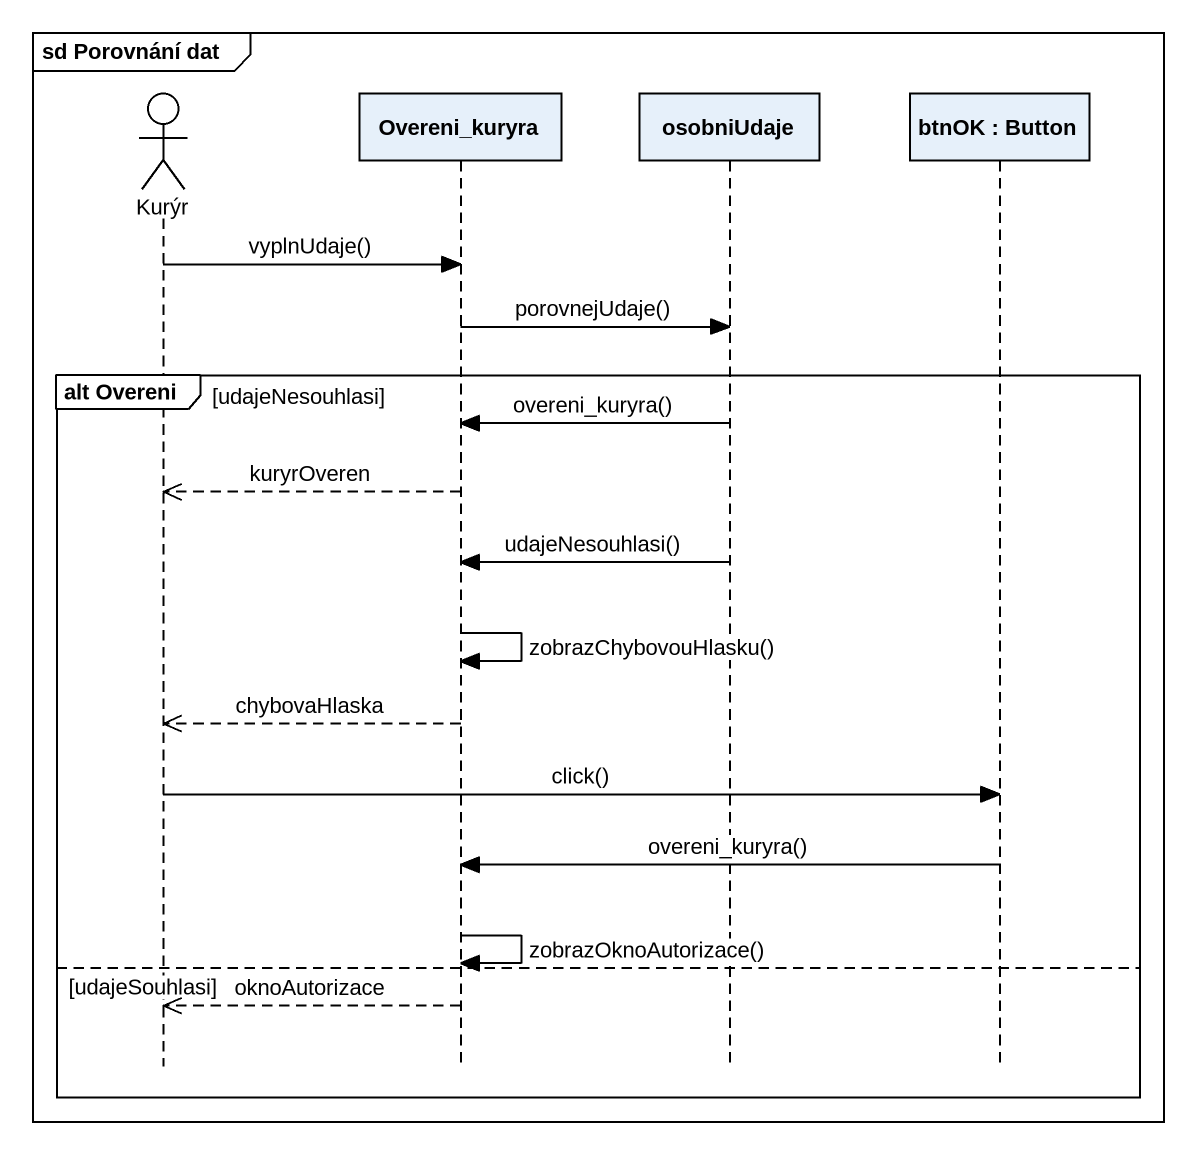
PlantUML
@startuml
mainframe sd Porovnání dat
hide footbox
actor Kurýr
participant Overeni_kuryra
participant osobniUdaje
participant "btnOK : Button" as btnOK

Kurýr -> Overeni_kuryra : vyplnUdaje()
Overeni_kuryra -> osobniUdaje : porovnejUdaje()
group alt Overeni [udajeNesouhlasi]
  osobniUdaje -> Overeni_kuryra : overeni_kuryra()
  Overeni_kuryra -->> Kurýr : kuryrOveren
  osobniUdaje -> Overeni_kuryra : udajeNesouhlasi()
  Overeni_kuryra -> Overeni_kuryra : zobrazChybovouHlasku()
  Overeni_kuryra -->> Kurýr : chybovaHlaska
  Kurýr -> btnOK : click()
  btnOK -> Overeni_kuryra : overeni_kuryra()
  Overeni_kuryra -> Overeni_kuryra : zobrazOknoAutorizace()
else udajeSouhlasi
  Overeni_kuryra -->> Kurýr : oknoAutorizace
end
@enduml
